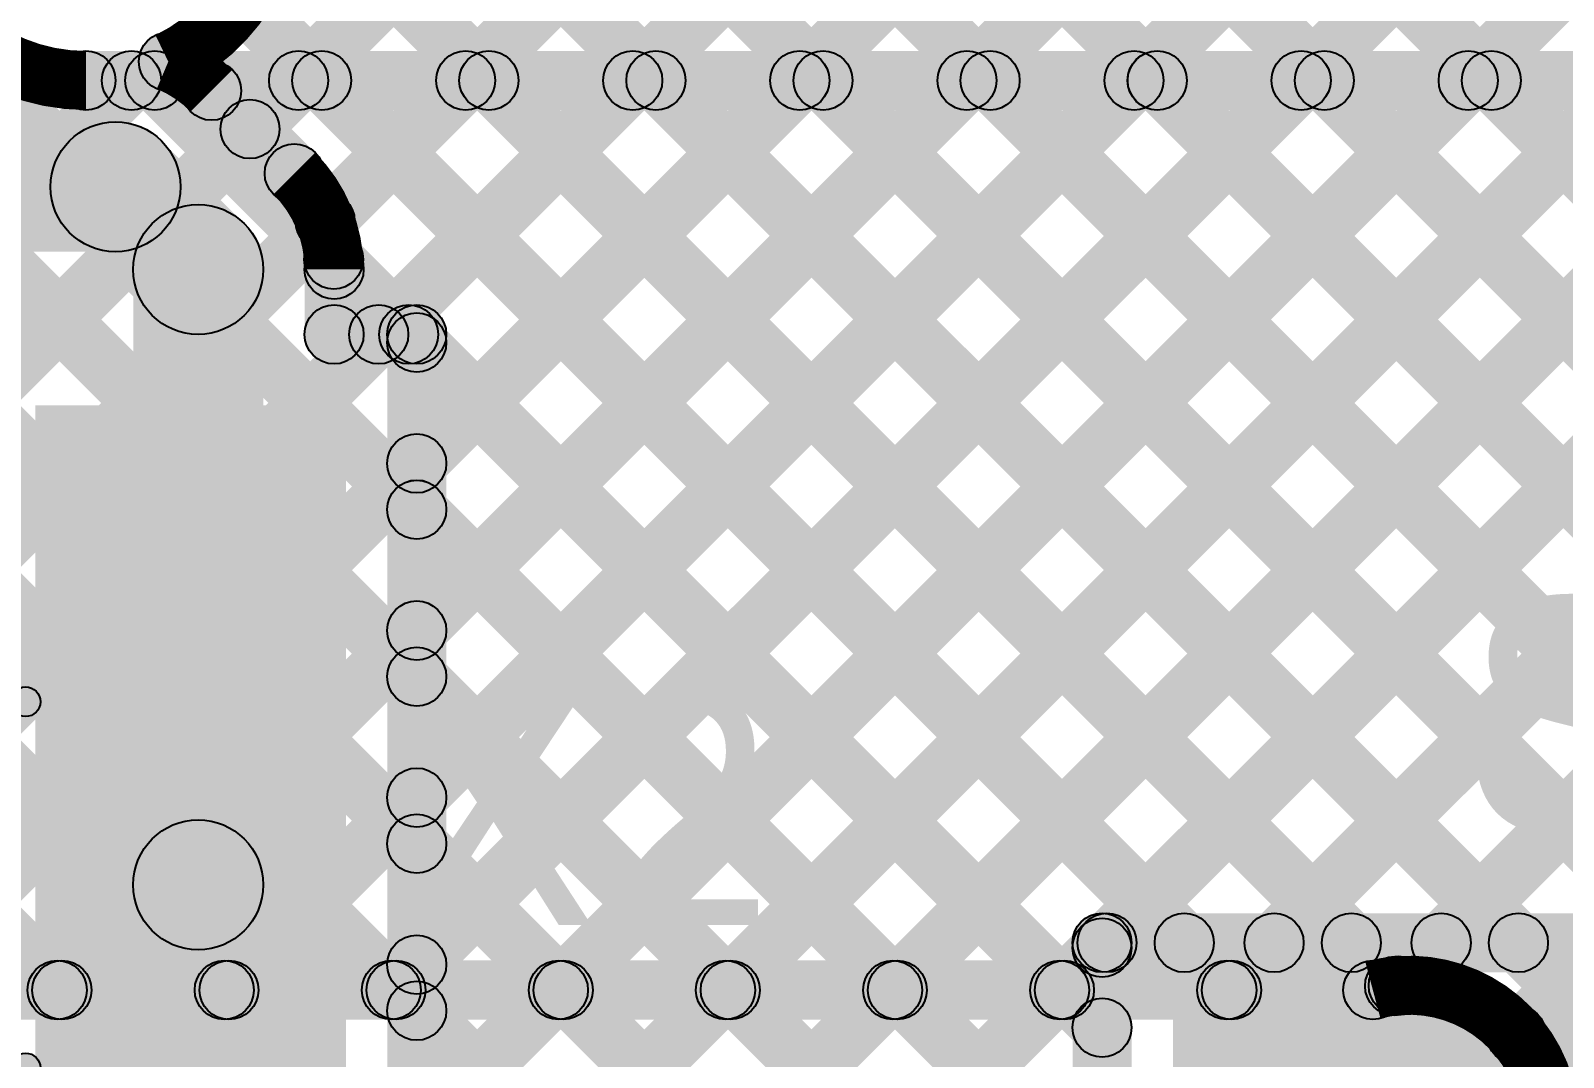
# Model space of a CAD drawing. Header units: millimetres. Extents: x -0.08 to 5.25, y -0.08 to 2.73.
# Drawn here: x 2.0906 to 2.3501, y 1.4366 to 1.6104 of the extents above; entities that cross this region are included whole.
import ezdxf

# ---------------------------------------------------------------- set-up
doc = ezdxf.new("R2010")
doc.units = ezdxf.units.MM
doc.header["$MEASUREMENT"] = 0
for name, color, linetype in [('BottomLayer', 5, 'Continuous'), ('TopLayer', 1, 'Continuous'), ('TopOverlay', 2, 'Continuous'), ('TopPaste', 8, 'Continuous'), ('TopSolder', 216, 'Continuous')]:
    doc.layers.add(name, color=color, linetype=linetype)

# ---------------------------------------------------------------- blocks, each defined once
blk = doc.blocks.new('NX3215SA_32_768K_STD_MUA_8_42')
at = {"layer": 'TopLayer'}
for points in [[(-0.0689, 0.03543), (-0.02953, 0.03543), (-0.02953, -0.03543), (-0.0689, -0.03543)], [(0.02953, 0.03543), (0.0689, 0.03543), (0.0689, -0.03543), (0.02953, -0.03543)]]:
    blk.add_hatch(color=1, dxfattribs=at).paths.add_polyline_path(points)
at = {"layer": 'TopOverlay'}
h = blk.add_hatch(color=2, dxfattribs=at)
edge = h.paths.add_edge_path()
edge.add_arc((-0.02, 0.031), 0.0025, 0, 360)
for points in [[(0.02, 0.0335), (0.02, 0.0285), (-0.02, 0.0285), (-0.02, 0.0335)], [(0.02, -0.0285), (0.02, -0.0335), (-0.02, -0.0335), (-0.02, -0.0285)]]:
    blk.add_hatch(color=2, dxfattribs=at).paths.add_polyline_path(points)
h = blk.add_hatch(color=2, dxfattribs=at)
edge = h.paths.add_edge_path()
edge.add_arc((0.02, 0.031), 0.0025, 0, 360)
h = blk.add_hatch(color=2, dxfattribs=at)
edge = h.paths.add_edge_path()
edge.add_arc((-0.02, -0.031), 0.0025, 0, 360)
h = blk.add_hatch(color=2, dxfattribs=at)
edge = h.paths.add_edge_path()
edge.add_arc((0.02, -0.031), 0.0025, 0, 360)
at = {"layer": 'TopPaste'}
for points in [[(-0.0689, 0.03543), (-0.02953, 0.03543), (-0.02953, -0.03543), (-0.0689, -0.03543)], [(0.02953, 0.03543), (0.0689, 0.03543), (0.0689, -0.03543), (0.02953, -0.03543)]]:
    blk.add_hatch(color=8, dxfattribs=at).paths.add_polyline_path(points)
at = {"layer": 'TopSolder'}
for points in [[(-0.0729, 0.03943), (-0.02553, 0.03943), (-0.02553, -0.03943), (-0.0729, -0.03943)], [(0.02553, 0.03943), (0.0729, 0.03943), (0.0729, -0.03943), (0.02553, -0.03943)]]:
    blk.add_hatch(color=216, dxfattribs=at).paths.add_polyline_path(points)
at = {"layer": 'TopOverlay'}
for centre in [(-0.02, 0.031), (0.02, 0.031), (-0.02, -0.031), (0.02, -0.031)]:
    blk.add_circle(centre, 0.0025, dxfattribs=at)

msp = doc.modelspace()

# ---------------------------------------------------------------- hatches: boundary and pattern name
at = {"layer": 'BottomLayer'}
for points in [[(2.02426, 1.65401), (2.03134, 1.66108), (2.24088, 1.45154), (2.23381, 1.44446)], [(2.02426, 1.65401), (2.03134, 1.66108), (2.24088, 1.45154), (2.23381, 1.44446)], [(2.01012, 1.63987), (2.01719, 1.64694), (2.2126, 1.45154), (2.20553, 1.44446)], [(2.01012, 1.63987), (2.01719, 1.64694), (2.2126, 1.45154), (2.20552, 1.44446)], [(1.99598, 1.62573), (2.00305, 1.6328), (2.18431, 1.45154), (2.17724, 1.44446)], [(1.99598, 1.62573), (2.00305, 1.6328), (2.18431, 1.45154), (2.17724, 1.44446)], [(1.98184, 1.61158), (1.98891, 1.61865), (2.15603, 1.45154), (2.14896, 1.44446)], [(1.98184, 1.61158), (1.98891, 1.61865), (2.15603, 1.45154), (2.14896, 1.44446)], [(2.1, 1.597), (2.1, 1.607), (3.40075, 1.607), (3.40075, 1.597)], [(2.1, 1.597), (2.1, 1.607), (3.40075, 1.607), (3.40075, 1.597)], [(1.95724, 1.44446), (1.95017, 1.45154), (2.10417, 1.60554), (2.11124, 1.59846)], [(1.95724, 1.44446), (1.95017, 1.45154), (2.10417, 1.60554), (2.11124, 1.59846)], [(1.9677, 1.59744), (1.97477, 1.60451), (2.12774, 1.45154), (2.12067, 1.44446)], [(1.9677, 1.59744), (1.97477, 1.60451), (2.12774, 1.45154), (2.12067, 1.44446)], [(1.98553, 1.44446), (1.97845, 1.45154), (2.13245, 1.60554), (2.13953, 1.59846)], [(1.98553, 1.44446), (1.97846, 1.45154), (2.13246, 1.60554), (2.13953, 1.59846)], [(2.01381, 1.44446), (2.00674, 1.45154), (2.16074, 1.60554), (2.16781, 1.59846)], [(2.01381, 1.44446), (2.00674, 1.45154), (2.16074, 1.60554), (2.16781, 1.59846)], [(2.04209, 1.44446), (2.03502, 1.45154), (2.18902, 1.60554), (2.19609, 1.59846)], [(2.04209, 1.44446), (2.03502, 1.45154), (2.18902, 1.60554), (2.19609, 1.59846)], [(2.07038, 1.44446), (2.06331, 1.45154), (2.21731, 1.60554), (2.22438, 1.59846)], [(2.07038, 1.44446), (2.06331, 1.45154), (2.21731, 1.60554), (2.22438, 1.59846)], [(2.09866, 1.44446), (2.09159, 1.45154), (2.24559, 1.60554), (2.25266, 1.59846)], [(2.09866, 1.44446), (2.09159, 1.45154), (2.24559, 1.60554), (2.25266, 1.59846)], [(2.09866, 1.44446), (2.09159, 1.45154), (2.24559, 1.60554), (2.25266, 1.59846)], [(2.10809, 1.59846), (2.11517, 1.60554), (2.26917, 1.45154), (2.26209, 1.44446)], [(2.10809, 1.59846), (2.11516, 1.60554), (2.26916, 1.45154), (2.26209, 1.44446)], [(2.12695, 1.44446), (2.11988, 1.45154), (2.27388, 1.60554), (2.28095, 1.59846)], [(2.12695, 1.44446), (2.11988, 1.45154), (2.27388, 1.60554), (2.28095, 1.59846)], [(2.13638, 1.59846), (2.14345, 1.60554), (2.29745, 1.45154), (2.29038, 1.44446)], [(2.13638, 1.59846), (2.14345, 1.60554), (2.29745, 1.45154), (2.29038, 1.44446)], [(2.15523, 1.44446), (2.14816, 1.45154), (2.30216, 1.60554), (2.30923, 1.59846)], [(2.15523, 1.44446), (2.14816, 1.45154), (2.30216, 1.60554), (2.30923, 1.59846)], [(2.16466, 1.59846), (2.17173, 1.60554), (2.32505, 1.45222), (2.31798, 1.44515)], [(2.16466, 1.59846), (2.17173, 1.60554), (2.32505, 1.45222), (2.31798, 1.44515)], [(2.18352, 1.44446), (2.17644, 1.45154), (2.33044, 1.60554), (2.33752, 1.59846)], [(2.18352, 1.44446), (2.17645, 1.45154), (2.33045, 1.60554), (2.33752, 1.59846)], [(2.19295, 1.59846), (2.20002, 1.60554), (3.39495, 0.4106), (3.38788, 0.40353)], [(2.19295, 1.59846), (2.20002, 1.60554), (3.39495, 0.4106), (3.38788, 0.40353)], [(2.2118, 1.44446), (2.20473, 1.45154), (2.35873, 1.60554), (2.3658, 1.59846)], [(2.2118, 1.44446), (2.20473, 1.45154), (2.35873, 1.60554), (2.3658, 1.59846)], [(2.22123, 1.59846), (2.2283, 1.60554), (2.68754, 1.1463), (2.68046, 1.13923)], [(2.22123, 1.59846), (2.2283, 1.60554), (2.68754, 1.1463), (2.68046, 1.13923)], [(2.24008, 1.44446), (2.23301, 1.45154), (2.38701, 1.60554), (2.39408, 1.59846)], [(2.24008, 1.44446), (2.23301, 1.45154), (2.38701, 1.60554), (2.39408, 1.59846)], [(2.24951, 1.59846), (2.25658, 1.60554), (2.68754, 1.17458), (2.68046, 1.16751)], [(2.24952, 1.59846), (2.25659, 1.60554), (2.68754, 1.17459), (2.68046, 1.16752)], [(2.26837, 1.44446), (2.2613, 1.45154), (2.4153, 1.60554), (2.42237, 1.59846)], [(2.26837, 1.44446), (2.2613, 1.45154), (2.4153, 1.60554), (2.42237, 1.59846)], [(2.2778, 1.59846), (2.28487, 1.60554), (2.68754, 1.20287), (2.68046, 1.1958)], [(2.2778, 1.59846), (2.28487, 1.60554), (2.68754, 1.20287), (2.68046, 1.1958)], [(2.29665, 1.44446), (2.28958, 1.45154), (2.44358, 1.60554), (2.45065, 1.59846)], [(2.29665, 1.44446), (2.28958, 1.45154), (2.44358, 1.60554), (2.45065, 1.59846)], [(2.30608, 1.59846), (2.31316, 1.60554), (2.68754, 1.23116), (2.68046, 1.22408)], [(2.30608, 1.59846), (2.31315, 1.60554), (2.68754, 1.23115), (2.68046, 1.22408)], [(2.32568, 1.4452), (2.3186, 1.45227), (2.47187, 1.60554), (2.47894, 1.59846)], [(2.32568, 1.4452), (2.3186, 1.45227), (2.47187, 1.60554), (2.47894, 1.59846)], [(2.33436, 1.59846), (2.34144, 1.60554), (2.68754, 1.25944), (2.68046, 1.25236)], [(2.33437, 1.59846), (2.34144, 1.60554), (2.68754, 1.25944), (2.68046, 1.25237)], [(1.95355, 1.5833), (1.96062, 1.59037), (2.09946, 1.45154), (2.09239, 1.44446)], [(1.95355, 1.5833), (1.96062, 1.59037), (2.09946, 1.45154), (2.09239, 1.44446)], [(2.34566, 1.4369), (2.33859, 1.44398), (2.47525, 1.58064), (2.48232, 1.57356)], [(2.34566, 1.4369), (2.33859, 1.44398), (2.47525, 1.58064), (2.48232, 1.57357)], [(1.91621, 1.443), (1.91621, 1.453), (2.31784, 1.453), (2.31784, 1.443)], [(1.91621, 1.443), (1.91621, 1.453), (2.31784, 1.453), (2.31784, 1.443)]]:
    msp.add_hatch(color=5, dxfattribs=at).paths.add_polyline_path(points)
h = msp.add_hatch(color=5, dxfattribs=at)
edge = h.paths.add_edge_path()
edge.add_arc((2.1, 1.602), 0.005, 0, 360)
h = msp.add_hatch(color=5, dxfattribs=at)
edge = h.paths.add_edge_path()
edge.add_arc((2.1, 1.602), 0.005, 0, 360)
h = msp.add_hatch(color=5, dxfattribs=at)
edge = h.paths.add_edge_path()
edge.add_arc((2.1, 1.602), 0.005, 0, 360)
h = msp.add_hatch(color=5, dxfattribs=at)
edge = h.paths.add_edge_path()
edge.add_arc((2.1, 1.602), 0.005, 0, 360)
h = msp.add_hatch(color=5, dxfattribs=at)
edge = h.paths.add_edge_path()
edge.add_arc((2.10771, 1.602), 0.005, 0, 360)
h = msp.add_hatch(color=5, dxfattribs=at)
edge = h.paths.add_edge_path()
edge.add_arc((2.10771, 1.602), 0.005, 0, 360)
h = msp.add_hatch(color=5, dxfattribs=at)
edge = h.paths.add_edge_path()
edge.add_arc((2.11163, 1.602), 0.005, 0, 360)
h = msp.add_hatch(color=5, dxfattribs=at)
edge = h.paths.add_edge_path()
edge.add_arc((2.11163, 1.602), 0.005, 0, 360)
h = msp.add_hatch(color=5, dxfattribs=at)
edge = h.paths.add_edge_path()
edge.add_arc((2.13599, 1.602), 0.005, 0, 360)
h = msp.add_hatch(color=5, dxfattribs=at)
edge = h.paths.add_edge_path()
edge.add_arc((2.13599, 1.602), 0.005, 0, 360)
h = msp.add_hatch(color=5, dxfattribs=at)
edge = h.paths.add_edge_path()
edge.add_arc((2.13991, 1.602), 0.005, 0, 360)
h = msp.add_hatch(color=5, dxfattribs=at)
edge = h.paths.add_edge_path()
edge.add_arc((2.13991, 1.602), 0.005, 0, 360)
h = msp.add_hatch(color=5, dxfattribs=at)
edge = h.paths.add_edge_path()
edge.add_arc((2.16427, 1.602), 0.005, 0, 360)
h = msp.add_hatch(color=5, dxfattribs=at)
edge = h.paths.add_edge_path()
edge.add_arc((2.16427, 1.602), 0.005, 0, 360)
h = msp.add_hatch(color=5, dxfattribs=at)
edge = h.paths.add_edge_path()
edge.add_arc((2.1682, 1.602), 0.005, 0, 360)
h = msp.add_hatch(color=5, dxfattribs=at)
edge = h.paths.add_edge_path()
edge.add_arc((2.1682, 1.602), 0.005, 0, 360)
h = msp.add_hatch(color=5, dxfattribs=at)
edge = h.paths.add_edge_path()
edge.add_arc((2.19256, 1.602), 0.005, 0, 360)
h = msp.add_hatch(color=5, dxfattribs=at)
edge = h.paths.add_edge_path()
edge.add_arc((2.19256, 1.602), 0.005, 0, 360)
h = msp.add_hatch(color=5, dxfattribs=at)
edge = h.paths.add_edge_path()
edge.add_arc((2.19648, 1.602), 0.005, 0, 360)
h = msp.add_hatch(color=5, dxfattribs=at)
edge = h.paths.add_edge_path()
edge.add_arc((2.19648, 1.602), 0.005, 0, 360)
h = msp.add_hatch(color=5, dxfattribs=at)
edge = h.paths.add_edge_path()
edge.add_arc((2.22084, 1.602), 0.005, 0, 360)
h = msp.add_hatch(color=5, dxfattribs=at)
edge = h.paths.add_edge_path()
edge.add_arc((2.22084, 1.602), 0.005, 0, 360)
h = msp.add_hatch(color=5, dxfattribs=at)
edge = h.paths.add_edge_path()
edge.add_arc((2.22477, 1.602), 0.005, 0, 360)
h = msp.add_hatch(color=5, dxfattribs=at)
edge = h.paths.add_edge_path()
edge.add_arc((2.22477, 1.602), 0.005, 0, 360)
h = msp.add_hatch(color=5, dxfattribs=at)
edge = h.paths.add_edge_path()
edge.add_arc((2.24913, 1.602), 0.005, 0, 360)
h = msp.add_hatch(color=5, dxfattribs=at)
edge = h.paths.add_edge_path()
edge.add_arc((2.24913, 1.602), 0.005, 0, 360)
h = msp.add_hatch(color=5, dxfattribs=at)
edge = h.paths.add_edge_path()
edge.add_arc((2.24913, 1.602), 0.005, 0, 360)
h = msp.add_hatch(color=5, dxfattribs=at)
edge = h.paths.add_edge_path()
edge.add_arc((2.25305, 1.602), 0.005, 0, 360)
h = msp.add_hatch(color=5, dxfattribs=at)
edge = h.paths.add_edge_path()
edge.add_arc((2.25305, 1.602), 0.005, 0, 360)
h = msp.add_hatch(color=5, dxfattribs=at)
edge = h.paths.add_edge_path()
edge.add_arc((2.27741, 1.602), 0.005, 0, 360)
h = msp.add_hatch(color=5, dxfattribs=at)
edge = h.paths.add_edge_path()
edge.add_arc((2.27741, 1.602), 0.005, 0, 360)
h = msp.add_hatch(color=5, dxfattribs=at)
edge = h.paths.add_edge_path()
edge.add_arc((2.28134, 1.602), 0.005, 0, 360)
h = msp.add_hatch(color=5, dxfattribs=at)
edge = h.paths.add_edge_path()
edge.add_arc((2.28133, 1.602), 0.005, 0, 360)
h = msp.add_hatch(color=5, dxfattribs=at)
edge = h.paths.add_edge_path()
edge.add_arc((2.3057, 1.602), 0.005, 0, 360)
h = msp.add_hatch(color=5, dxfattribs=at)
edge = h.paths.add_edge_path()
edge.add_arc((2.3057, 1.602), 0.005, 0, 360)
h = msp.add_hatch(color=5, dxfattribs=at)
edge = h.paths.add_edge_path()
edge.add_arc((2.30962, 1.602), 0.005, 0, 360)
h = msp.add_hatch(color=5, dxfattribs=at)
edge = h.paths.add_edge_path()
edge.add_arc((2.30962, 1.602), 0.005, 0, 360)
h = msp.add_hatch(color=5, dxfattribs=at)
edge = h.paths.add_edge_path()
edge.add_arc((2.33398, 1.602), 0.005, 0, 360)
h = msp.add_hatch(color=5, dxfattribs=at)
edge = h.paths.add_edge_path()
edge.add_arc((2.33398, 1.602), 0.005, 0, 360)
h = msp.add_hatch(color=5, dxfattribs=at)
edge = h.paths.add_edge_path()
edge.add_arc((2.3379, 1.602), 0.005, 0, 360)
h = msp.add_hatch(color=5, dxfattribs=at)
edge = h.paths.add_edge_path()
edge.add_arc((2.3379, 1.602), 0.005, 0, 360)
h = msp.add_hatch(color=5, dxfattribs=at)
edge = h.paths.add_edge_path()
edge.add_arc((2.09513, 1.448), 0.005, 0, 360)
h = msp.add_hatch(color=5, dxfattribs=at)
edge = h.paths.add_edge_path()
edge.add_arc((2.09513, 1.448), 0.005, 0, 360)
h = msp.add_hatch(color=5, dxfattribs=at)
edge = h.paths.add_edge_path()
edge.add_arc((2.09513, 1.448), 0.005, 0, 360)
h = msp.add_hatch(color=5, dxfattribs=at)
edge = h.paths.add_edge_path()
edge.add_arc((2.09592, 1.448), 0.005, 0, 360)
h = msp.add_hatch(color=5, dxfattribs=at)
edge = h.paths.add_edge_path()
edge.add_arc((2.09592, 1.448), 0.005, 0, 360)
h = msp.add_hatch(color=5, dxfattribs=at)
edge = h.paths.add_edge_path()
edge.add_arc((2.12341, 1.448), 0.005, 0, 360)
h = msp.add_hatch(color=5, dxfattribs=at)
edge = h.paths.add_edge_path()
edge.add_arc((2.12341, 1.448), 0.005, 0, 360)
h = msp.add_hatch(color=5, dxfattribs=at)
edge = h.paths.add_edge_path()
edge.add_arc((2.12421, 1.448), 0.005, 0, 360)
h = msp.add_hatch(color=5, dxfattribs=at)
edge = h.paths.add_edge_path()
edge.add_arc((2.12421, 1.448), 0.005, 0, 360)
h = msp.add_hatch(color=5, dxfattribs=at)
edge = h.paths.add_edge_path()
edge.add_arc((2.1517, 1.448), 0.005, 0, 360)
h = msp.add_hatch(color=5, dxfattribs=at)
edge = h.paths.add_edge_path()
edge.add_arc((2.1517, 1.448), 0.005, 0, 360)
h = msp.add_hatch(color=5, dxfattribs=at)
edge = h.paths.add_edge_path()
edge.add_arc((2.15249, 1.448), 0.005, 0, 360)
h = msp.add_hatch(color=5, dxfattribs=at)
edge = h.paths.add_edge_path()
edge.add_arc((2.15249, 1.448), 0.005, 0, 360)
h = msp.add_hatch(color=5, dxfattribs=at)
edge = h.paths.add_edge_path()
edge.add_arc((2.17998, 1.448), 0.005, 0, 360)
h = msp.add_hatch(color=5, dxfattribs=at)
edge = h.paths.add_edge_path()
edge.add_arc((2.17998, 1.448), 0.005, 0, 360)
h = msp.add_hatch(color=5, dxfattribs=at)
edge = h.paths.add_edge_path()
edge.add_arc((2.18078, 1.448), 0.005, 0, 360)
h = msp.add_hatch(color=5, dxfattribs=at)
edge = h.paths.add_edge_path()
edge.add_arc((2.18078, 1.448), 0.005, 0, 360)
h = msp.add_hatch(color=5, dxfattribs=at)
edge = h.paths.add_edge_path()
edge.add_arc((2.20826, 1.448), 0.005, 0, 360)
h = msp.add_hatch(color=5, dxfattribs=at)
edge = h.paths.add_edge_path()
edge.add_arc((2.20826, 1.448), 0.005, 0, 360)
h = msp.add_hatch(color=5, dxfattribs=at)
edge = h.paths.add_edge_path()
edge.add_arc((2.20906, 1.448), 0.005, 0, 360)
h = msp.add_hatch(color=5, dxfattribs=at)
edge = h.paths.add_edge_path()
edge.add_arc((2.20906, 1.448), 0.005, 0, 360)
h = msp.add_hatch(color=5, dxfattribs=at)
edge = h.paths.add_edge_path()
edge.add_arc((2.23655, 1.448), 0.005, 0, 360)
h = msp.add_hatch(color=5, dxfattribs=at)
edge = h.paths.add_edge_path()
edge.add_arc((2.23655, 1.448), 0.005, 0, 360)
h = msp.add_hatch(color=5, dxfattribs=at)
edge = h.paths.add_edge_path()
edge.add_arc((2.23735, 1.448), 0.005, 0, 360)
h = msp.add_hatch(color=5, dxfattribs=at)
edge = h.paths.add_edge_path()
edge.add_arc((2.23734, 1.448), 0.005, 0, 360)
h = msp.add_hatch(color=5, dxfattribs=at)
edge = h.paths.add_edge_path()
edge.add_arc((2.26483, 1.448), 0.005, 0, 360)
h = msp.add_hatch(color=5, dxfattribs=at)
edge = h.paths.add_edge_path()
edge.add_arc((2.26483, 1.448), 0.005, 0, 360)
h = msp.add_hatch(color=5, dxfattribs=at)
edge = h.paths.add_edge_path()
edge.add_arc((2.26563, 1.448), 0.005, 0, 360)
h = msp.add_hatch(color=5, dxfattribs=at)
edge = h.paths.add_edge_path()
edge.add_arc((2.26563, 1.448), 0.005, 0, 360)
h = msp.add_hatch(color=5, dxfattribs=at)
edge = h.paths.add_edge_path()
edge.add_arc((2.29312, 1.448), 0.005, 0, 360)
h = msp.add_hatch(color=5, dxfattribs=at)
edge = h.paths.add_edge_path()
edge.add_arc((2.29312, 1.448), 0.005, 0, 360)
h = msp.add_hatch(color=5, dxfattribs=at)
edge = h.paths.add_edge_path()
edge.add_arc((2.29391, 1.448), 0.005, 0, 360)
h = msp.add_hatch(color=5, dxfattribs=at)
edge = h.paths.add_edge_path()
edge.add_arc((2.29391, 1.448), 0.005, 0, 360)
h = msp.add_hatch(color=5, dxfattribs=at)
edge = h.paths.add_edge_path()
edge.add_arc((2.31784, 1.448), 0.005, 0, 360)
h = msp.add_hatch(color=5, dxfattribs=at)
edge = h.paths.add_edge_path()
edge.add_arc((2.31784, 1.448), 0.005, 0, 360)
h = msp.add_hatch(color=5, dxfattribs=at)
edge = h.paths.add_edge_path()
edge.add_arc((2.31784, 1.448), 0.005, 0, 360)
h = msp.add_hatch(color=5, dxfattribs=at)
edge = h.paths.add_edge_path()
edge.add_arc((2.31784, 1.448), 0.005, 0, 360)
h = msp.add_hatch(color=5, dxfattribs=at)
edge = h.paths.add_edge_path()
edge.add_arc((2.32152, 1.44868), 0.005, 0, 360)
h = msp.add_hatch(color=5, dxfattribs=at)
edge = h.paths.add_edge_path()
edge.add_arc((2.32152, 1.44868), 0.005, 0, 360)
h = msp.add_hatch(color=5, dxfattribs=at)
edge = h.paths.add_edge_path()
edge.add_arc((2.32214, 1.44874), 0.005, 0, 360)
h = msp.add_hatch(color=5, dxfattribs=at)
edge = h.paths.add_edge_path()
edge.add_arc((2.32214, 1.44874), 0.005, 0, 360)
h = msp.add_hatch(color=5, dxfattribs=at)
edge = h.paths.add_edge_path()
edge.add_arc((2.34213, 1.44044), 0.005, 0, 360)
h = msp.add_hatch(color=5, dxfattribs=at)
edge = h.paths.add_edge_path()
edge.add_arc((2.34213, 1.44044), 0.005, 0, 360)
h = msp.add_hatch(color=5, dxfattribs=at)
edge = h.paths.add_edge_path()
edge.add_arc((2.324, 1.425), 0.01181, 0, 360)
at = {"layer": 'TopLayer'}
for points in [[(2.13129, 1.59023), (2.12422, 1.5973), (2.18246, 1.65554), (2.18953, 1.64846)], [(2.13129, 1.59023), (2.12422, 1.5973), (2.18245, 1.65554), (2.18953, 1.64846)], [(2.14402, 1.57467), (2.13695, 1.58175), (2.21074, 1.65554), (2.21781, 1.64846)], [(2.14402, 1.57467), (2.13695, 1.58175), (2.21074, 1.65554), (2.21781, 1.64846)], [(2.14295, 1.64846), (2.15002, 1.65554), (2.34602, 1.45954), (2.33895, 1.45246)], [(2.14295, 1.64846), (2.15002, 1.65554), (2.34602, 1.45954), (2.33895, 1.45246)], [(2.15309, 1.55546), (2.14602, 1.56254), (2.23902, 1.65554), (2.24609, 1.64846)], [(2.15309, 1.55546), (2.14602, 1.56254), (2.23902, 1.65554), (2.24609, 1.64846)], [(2.15954, 1.50534), (2.15246, 1.51241), (2.29559, 1.65554), (2.30266, 1.64846)], [(2.15954, 1.53362), (2.15246, 1.54069), (2.26731, 1.65554), (2.27438, 1.64846)], [(2.15954, 1.47705), (2.15246, 1.48412), (2.32388, 1.65554), (2.33095, 1.64846)], [(2.15954, 1.44877), (2.15246, 1.45584), (2.35216, 1.65554), (2.35923, 1.64846)], [(2.15954, 1.42048), (2.15246, 1.42755), (2.38045, 1.65554), (2.38752, 1.64846)], [(2.15954, 1.44877), (2.15246, 1.45584), (2.35216, 1.65554), (2.35923, 1.64846)], [(2.15954, 1.50534), (2.15246, 1.51241), (2.29559, 1.65554), (2.30266, 1.64846)], [(2.15954, 1.47705), (2.15246, 1.48412), (2.32388, 1.65554), (2.33095, 1.64846)], [(2.15954, 1.53362), (2.15246, 1.54069), (2.26731, 1.65554), (2.27438, 1.64846)], [(2.15954, 1.50534), (2.15246, 1.51241), (2.29559, 1.65554), (2.30266, 1.64846)], [(2.15954, 1.42048), (2.15246, 1.42756), (2.38044, 1.65554), (2.38752, 1.64846)], [(2.1688, 1.40146), (2.16173, 1.40854), (2.40873, 1.65554), (2.4158, 1.64846)], [(2.1688, 1.40146), (2.16173, 1.40854), (2.40873, 1.65554), (2.4158, 1.64846)], [(2.17123, 1.64846), (2.1783, 1.65554), (2.3743, 1.45954), (2.36723, 1.45246)], [(2.17123, 1.64846), (2.1783, 1.65554), (2.3743, 1.45954), (2.36723, 1.45246)], [(2.19708, 1.40146), (2.19001, 1.40854), (2.43701, 1.65554), (2.44408, 1.64846)], [(2.19708, 1.40146), (2.19001, 1.40854), (2.43701, 1.65554), (2.44408, 1.64846)], [(2.19951, 1.64846), (2.20658, 1.65554), (2.40258, 1.45954), (2.39551, 1.45246)], [(2.19952, 1.64846), (2.20659, 1.65554), (2.40259, 1.45954), (2.39552, 1.45246)], [(2.2278, 1.64846), (2.23487, 1.65554), (2.43087, 1.45954), (2.4238, 1.45246)], [(2.2278, 1.64846), (2.23487, 1.65554), (2.43087, 1.45954), (2.4238, 1.45246)], [(2.25608, 1.64846), (2.26316, 1.65554), (2.46454, 1.45416), (2.45746, 1.44708)], [(2.25608, 1.64846), (2.26315, 1.65554), (2.46454, 1.45415), (2.45746, 1.44708)], [(2.27637, 1.45246), (2.2693, 1.45954), (2.4653, 1.65554), (2.47237, 1.64846)], [(2.27637, 1.45246), (2.2693, 1.45954), (2.4653, 1.65554), (2.47237, 1.64846)], [(2.28436, 1.64846), (2.29144, 1.65554), (2.46454, 1.48244), (2.45746, 1.47536)], [(2.28437, 1.64846), (2.29144, 1.65554), (2.46454, 1.48244), (2.45746, 1.47537)], [(2.12814, 1.63498), (2.13521, 1.64205), (2.31773, 1.45954), (2.31066, 1.45246)], [(2.12814, 1.63498), (2.13521, 1.64205), (2.31773, 1.45954), (2.31066, 1.45246)], [(2.30465, 1.45246), (2.29758, 1.45954), (2.47146, 1.63342), (2.47854, 1.62635)], [(2.30465, 1.45246), (2.29758, 1.45954), (2.47146, 1.63342), (2.47854, 1.62635)], [(2.1227, 1.61214), (2.12977, 1.61921), (2.28945, 1.45954), (2.28238, 1.45246)], [(2.1227, 1.61214), (2.12977, 1.61921), (2.28945, 1.45954), (2.28238, 1.45246)], [(2.11773, 1.59673), (2.1248, 1.6038), (2.1388, 1.5898), (2.13173, 1.58273)], [(2.11773, 1.59673), (2.1248, 1.6038), (2.1388, 1.5898), (2.13173, 1.58273)], [(2.33294, 1.45246), (2.32587, 1.45954), (2.47146, 1.60513), (2.47854, 1.59806)], [(2.33294, 1.45246), (2.32587, 1.45954), (2.47146, 1.60513), (2.47854, 1.59806)], [(2.02419, 1.573), (2.02419, 1.595), (2.105, 1.595), (2.105, 1.573)], [(2.09722, 1.57622), (2.11278, 1.59178), (2.12678, 1.57778), (2.11122, 1.56222)], [(2.1384, 1.56816), (2.14547, 1.57523), (2.15817, 1.56254), (2.15109, 1.55546)], [(2.1384, 1.56816), (2.14547, 1.57523), (2.15816, 1.56254), (2.15109, 1.55546)], [(2.13, 1.46581), (2.108, 1.46581), (2.108, 1.57), (2.13, 1.57)], [(2.147, 1.559), (2.137, 1.559), (2.137, 1.57), (2.147, 1.57)], [(2.147, 1.559), (2.137, 1.559), (2.137, 1.57), (2.147, 1.57)], [(2.142, 1.554), (2.142, 1.564), (2.156, 1.564), (2.156, 1.554)], [(2.142, 1.554), (2.142, 1.564), (2.156, 1.564), (2.156, 1.554)], [(2.15246, 1.55409), (2.15954, 1.56117), (2.27554, 1.44517), (2.26846, 1.43809)], [(2.15246, 1.55409), (2.15954, 1.56116), (2.27554, 1.44516), (2.26846, 1.43809)], [(2.161, 1.405), (2.151, 1.405), (2.151, 1.559), (2.161, 1.559)], [(2.161, 1.405), (2.151, 1.405), (2.151, 1.559), (2.161, 1.559)], [(2.09143, 1.4), (2.144, 1.4), (2.144, 1.547), (2.09143, 1.547)], [(2.15246, 1.52581), (2.15954, 1.53288), (2.27554, 1.41688), (2.26846, 1.40981)], [(2.15246, 1.52581), (2.15954, 1.53288), (2.27554, 1.41688), (2.26846, 1.40981)], [(2.15246, 1.49753), (2.15954, 1.5046), (2.2556, 1.40854), (2.24853, 1.40146)], [(2.15246, 1.49752), (2.15954, 1.5046), (2.2556, 1.40854), (2.24852, 1.40146)], [(2.15246, 1.46924), (2.15954, 1.47631), (2.22731, 1.40854), (2.22024, 1.40146)], [(2.15246, 1.46924), (2.15954, 1.47631), (2.22731, 1.40854), (2.22024, 1.40146)], [(2.272, 1.451), (2.272, 1.461), (2.437, 1.461), (2.437, 1.451)], [(2.272, 1.451), (2.272, 1.461), (2.437, 1.461), (2.437, 1.451)], [(2.22537, 1.40146), (2.2183, 1.40854), (2.26846, 1.4587), (2.27554, 1.45163)], [(2.22537, 1.40146), (2.2183, 1.40854), (2.26846, 1.4587), (2.27554, 1.45163)], [(2.277, 1.405), (2.267, 1.405), (2.267, 1.456), (2.277, 1.456)], [(2.277, 1.405), (2.267, 1.405), (2.267, 1.456), (2.277, 1.456)], [(2.15246, 1.44096), (2.15954, 1.44803), (2.19903, 1.40854), (2.19196, 1.40146)], [(2.15246, 1.44096), (2.15954, 1.44803), (2.19903, 1.40854), (2.19196, 1.40146)], [(2.284, 1.406), (2.425, 1.406), (2.425, 1.444), (2.284, 1.444)]]:
    msp.add_hatch(color=1, dxfattribs=at).paths.add_polyline_path(points)
h = msp.add_hatch(color=1, dxfattribs=at)
edge = h.paths.add_edge_path()
edge.add_arc((2.11394, 1.60519), 0.005, 0, 360)
h = msp.add_hatch(color=1, dxfattribs=at)
edge = h.paths.add_edge_path()
edge.add_arc((2.11394, 1.60519), 0.005, 0, 360)
h = msp.add_hatch(color=1, dxfattribs=at)
edge = h.paths.add_edge_path()
edge.add_arc((2.11394, 1.60519), 0.005, 0, 360)
h = msp.add_hatch(color=1, dxfattribs=at)
edge = h.paths.add_edge_path()
edge.add_arc((2.11394, 1.60519), 0.005, 0, 360)
h = msp.add_hatch(color=1, dxfattribs=at)
edge = h.paths.add_edge_path()
edge.add_arc((2.11394, 1.60519), 0.005, 0, 360)
h = msp.add_hatch(color=1, dxfattribs=at)
edge = h.paths.add_edge_path()
edge.add_arc((2.11394, 1.60519), 0.005, 0, 360)
h = msp.add_hatch(color=1, dxfattribs=at)
edge = h.paths.add_edge_path()
edge.add_arc((2.12126, 1.60026), 0.005, 0, 360)
h = msp.add_hatch(color=1, dxfattribs=at)
edge = h.paths.add_edge_path()
edge.add_arc((2.12126, 1.60026), 0.005, 0, 360)
h = msp.add_hatch(color=1, dxfattribs=at)
edge = h.paths.add_edge_path()
edge.add_arc((2.12126, 1.60026), 0.005, 0, 360)
h = msp.add_hatch(color=1, dxfattribs=at)
edge = h.paths.add_edge_path()
edge.add_arc((2.12126, 1.60026), 0.005, 0, 360)
h = msp.add_hatch(color=1, dxfattribs=at)
edge = h.paths.add_edge_path()
edge.add_arc((2.12126, 1.60026), 0.005, 0, 360)
h = msp.add_hatch(color=1, dxfattribs=at)
edge = h.paths.add_edge_path()
edge.add_arc((2.12126, 1.60026), 0.005, 0, 360)
h = msp.add_hatch(color=1, dxfattribs=at)
edge = h.paths.add_edge_path()
edge.add_arc((2.12776, 1.59377), 0.005, 0, 360)
h = msp.add_hatch(color=1, dxfattribs=at)
edge = h.paths.add_edge_path()
edge.add_arc((2.12776, 1.59377), 0.005, 0, 360)
h = msp.add_hatch(color=1, dxfattribs=at)
edge = h.paths.add_edge_path()
edge.add_arc((2.105, 1.584), 0.011, 0, 360)
h = msp.add_hatch(color=1, dxfattribs=at)
edge = h.paths.add_edge_path()
edge.add_arc((2.105, 1.584), 0.011, 0, 360)
h = msp.add_hatch(color=1, dxfattribs=at)
edge = h.paths.add_edge_path()
edge.add_arc((2.13526, 1.58626), 0.005, 0, 360)
h = msp.add_hatch(color=1, dxfattribs=at)
edge = h.paths.add_edge_path()
edge.add_arc((2.13526, 1.58626), 0.005, 0, 360)
h = msp.add_hatch(color=1, dxfattribs=at)
edge = h.paths.add_edge_path()
edge.add_arc((2.13526, 1.58626), 0.005, 0, 360)
h = msp.add_hatch(color=1, dxfattribs=at)
edge = h.paths.add_edge_path()
edge.add_arc((2.13526, 1.58626), 0.005, 0, 360)
h = msp.add_hatch(color=1, dxfattribs=at)
edge = h.paths.add_edge_path()
edge.add_arc((2.13526, 1.58626), 0.005, 0, 360)
h = msp.add_hatch(color=1, dxfattribs=at)
edge = h.paths.add_edge_path()
edge.add_arc((2.13526, 1.58626), 0.005, 0, 360)
h = msp.add_hatch(color=1, dxfattribs=at)
edge = h.paths.add_edge_path()
edge.add_arc((2.14048, 1.57821), 0.005, 0, 360)
h = msp.add_hatch(color=1, dxfattribs=at)
edge = h.paths.add_edge_path()
edge.add_arc((2.14048, 1.57821), 0.005, 0, 360)
h = msp.add_hatch(color=1, dxfattribs=at)
edge = h.paths.add_edge_path()
edge.add_arc((2.119, 1.57), 0.011, 0, 360)
h = msp.add_hatch(color=1, dxfattribs=at)
edge = h.paths.add_edge_path()
edge.add_arc((2.119, 1.57), 0.011, 0, 360)
h = msp.add_hatch(color=1, dxfattribs=at)
edge = h.paths.add_edge_path()
edge.add_arc((2.14194, 1.57169), 0.005, 0, 360)
h = msp.add_hatch(color=1, dxfattribs=at)
edge = h.paths.add_edge_path()
edge.add_arc((2.14194, 1.57169), 0.005, 0, 360)
h = msp.add_hatch(color=1, dxfattribs=at)
edge = h.paths.add_edge_path()
edge.add_arc((2.142, 1.57), 0.005, 0, 360)
h = msp.add_hatch(color=1, dxfattribs=at)
edge = h.paths.add_edge_path()
edge.add_arc((2.142, 1.57), 0.005, 0, 360)
h = msp.add_hatch(color=1, dxfattribs=at)
edge = h.paths.add_edge_path()
edge.add_arc((2.142, 1.57), 0.005, 0, 360)
h = msp.add_hatch(color=1, dxfattribs=at)
edge = h.paths.add_edge_path()
edge.add_arc((2.142, 1.57), 0.005, 0, 360)
h = msp.add_hatch(color=1, dxfattribs=at)
edge = h.paths.add_edge_path()
edge.add_arc((2.142, 1.57), 0.005, 0, 360)
h = msp.add_hatch(color=1, dxfattribs=at)
edge = h.paths.add_edge_path()
edge.add_arc((2.142, 1.57), 0.005, 0, 360)
h = msp.add_hatch(color=1, dxfattribs=at)
edge = h.paths.add_edge_path()
edge.add_arc((2.142, 1.559), 0.005, 0, 360)
h = msp.add_hatch(color=1, dxfattribs=at)
edge = h.paths.add_edge_path()
edge.add_arc((2.142, 1.559), 0.005, 0, 360)
h = msp.add_hatch(color=1, dxfattribs=at)
edge = h.paths.add_edge_path()
edge.add_arc((2.142, 1.559), 0.005, 0, 360)
h = msp.add_hatch(color=1, dxfattribs=at)
edge = h.paths.add_edge_path()
edge.add_arc((2.142, 1.559), 0.005, 0, 360)
h = msp.add_hatch(color=1, dxfattribs=at)
edge = h.paths.add_edge_path()
edge.add_arc((2.14956, 1.559), 0.005, 0, 360)
h = msp.add_hatch(color=1, dxfattribs=at)
edge = h.paths.add_edge_path()
edge.add_arc((2.14956, 1.559), 0.005, 0, 360)
h = msp.add_hatch(color=1, dxfattribs=at)
edge = h.paths.add_edge_path()
edge.add_arc((2.15463, 1.559), 0.005, 0, 360)
h = msp.add_hatch(color=1, dxfattribs=at)
edge = h.paths.add_edge_path()
edge.add_arc((2.15463, 1.559), 0.005, 0, 360)
h = msp.add_hatch(color=1, dxfattribs=at)
edge = h.paths.add_edge_path()
edge.add_arc((2.156, 1.559), 0.005, 0, 360)
h = msp.add_hatch(color=1, dxfattribs=at)
edge = h.paths.add_edge_path()
edge.add_arc((2.156, 1.559), 0.005, 0, 360)
h = msp.add_hatch(color=1, dxfattribs=at)
edge = h.paths.add_edge_path()
edge.add_arc((2.156, 1.559), 0.005, 0, 360)
h = msp.add_hatch(color=1, dxfattribs=at)
edge = h.paths.add_edge_path()
edge.add_arc((2.156, 1.559), 0.005, 0, 360)
h = msp.add_hatch(color=1, dxfattribs=at)
edge = h.paths.add_edge_path()
edge.add_arc((2.156, 1.55763), 0.005, 0, 360)
h = msp.add_hatch(color=1, dxfattribs=at)
edge = h.paths.add_edge_path()
edge.add_arc((2.156, 1.55763), 0.005, 0, 360)
h = msp.add_hatch(color=1, dxfattribs=at)
edge = h.paths.add_edge_path()
edge.add_arc((2.156, 1.53716), 0.005, 0, 360)
h = msp.add_hatch(color=1, dxfattribs=at)
edge = h.paths.add_edge_path()
edge.add_arc((2.156, 1.53716), 0.005, 0, 360)
h = msp.add_hatch(color=1, dxfattribs=at)
edge = h.paths.add_edge_path()
edge.add_arc((2.156, 1.52935), 0.005, 0, 360)
h = msp.add_hatch(color=1, dxfattribs=at)
edge = h.paths.add_edge_path()
edge.add_arc((2.156, 1.52934), 0.005, 0, 360)
h = msp.add_hatch(color=1, dxfattribs=at)
edge = h.paths.add_edge_path()
edge.add_arc((2.156, 1.50887), 0.005, 0, 360)
h = msp.add_hatch(color=1, dxfattribs=at)
edge = h.paths.add_edge_path()
edge.add_arc((2.156, 1.50887), 0.005, 0, 360)
h = msp.add_hatch(color=1, dxfattribs=at)
edge = h.paths.add_edge_path()
edge.add_arc((2.156, 1.50887), 0.005, 0, 360)
h = msp.add_hatch(color=1, dxfattribs=at)
edge = h.paths.add_edge_path()
edge.add_arc((2.156, 1.50106), 0.005, 0, 360)
h = msp.add_hatch(color=1, dxfattribs=at)
edge = h.paths.add_edge_path()
edge.add_arc((2.156, 1.50106), 0.005, 0, 360)
h = msp.add_hatch(color=1, dxfattribs=at)
edge = h.paths.add_edge_path()
edge.add_arc((2.156, 1.48059), 0.005, 0, 360)
h = msp.add_hatch(color=1, dxfattribs=at)
edge = h.paths.add_edge_path()
edge.add_arc((2.156, 1.48059), 0.005, 0, 360)
h = msp.add_hatch(color=1, dxfattribs=at)
edge = h.paths.add_edge_path()
edge.add_arc((2.119, 1.46581), 0.011, 0, 360)
h = msp.add_hatch(color=1, dxfattribs=at)
edge = h.paths.add_edge_path()
edge.add_arc((2.156, 1.47278), 0.005, 0, 360)
h = msp.add_hatch(color=1, dxfattribs=at)
edge = h.paths.add_edge_path()
edge.add_arc((2.156, 1.47278), 0.005, 0, 360)
h = msp.add_hatch(color=1, dxfattribs=at)
edge = h.paths.add_edge_path()
edge.add_arc((2.272, 1.456), 0.005, 0, 360)
h = msp.add_hatch(color=1, dxfattribs=at)
edge = h.paths.add_edge_path()
edge.add_arc((2.272, 1.456), 0.005, 0, 360)
h = msp.add_hatch(color=1, dxfattribs=at)
edge = h.paths.add_edge_path()
edge.add_arc((2.272, 1.456), 0.005, 0, 360)
h = msp.add_hatch(color=1, dxfattribs=at)
edge = h.paths.add_edge_path()
edge.add_arc((2.272, 1.456), 0.005, 0, 360)
h = msp.add_hatch(color=1, dxfattribs=at)
edge = h.paths.add_edge_path()
edge.add_arc((2.27283, 1.456), 0.005, 0, 360)
h = msp.add_hatch(color=1, dxfattribs=at)
edge = h.paths.add_edge_path()
edge.add_arc((2.27283, 1.456), 0.005, 0, 360)
h = msp.add_hatch(color=1, dxfattribs=at)
edge = h.paths.add_edge_path()
edge.add_arc((2.28591, 1.456), 0.005, 0, 360)
h = msp.add_hatch(color=1, dxfattribs=at)
edge = h.paths.add_edge_path()
edge.add_arc((2.28591, 1.456), 0.005, 0, 360)
h = msp.add_hatch(color=1, dxfattribs=at)
edge = h.paths.add_edge_path()
edge.add_arc((2.30112, 1.456), 0.005, 0, 360)
h = msp.add_hatch(color=1, dxfattribs=at)
edge = h.paths.add_edge_path()
edge.add_arc((2.30112, 1.456), 0.005, 0, 360)
h = msp.add_hatch(color=1, dxfattribs=at)
edge = h.paths.add_edge_path()
edge.add_arc((2.3142, 1.456), 0.005, 0, 360)
h = msp.add_hatch(color=1, dxfattribs=at)
edge = h.paths.add_edge_path()
edge.add_arc((2.3142, 1.456), 0.005, 0, 360)
h = msp.add_hatch(color=1, dxfattribs=at)
edge = h.paths.add_edge_path()
edge.add_arc((2.3294, 1.456), 0.005, 0, 360)
h = msp.add_hatch(color=1, dxfattribs=at)
edge = h.paths.add_edge_path()
edge.add_arc((2.3294, 1.456), 0.005, 0, 360)
h = msp.add_hatch(color=1, dxfattribs=at)
edge = h.paths.add_edge_path()
edge.add_arc((2.34248, 1.456), 0.005, 0, 360)
h = msp.add_hatch(color=1, dxfattribs=at)
edge = h.paths.add_edge_path()
edge.add_arc((2.34248, 1.456), 0.005, 0, 360)
h = msp.add_hatch(color=1, dxfattribs=at)
edge = h.paths.add_edge_path()
edge.add_arc((2.272, 1.45517), 0.005, 0, 360)
h = msp.add_hatch(color=1, dxfattribs=at)
edge = h.paths.add_edge_path()
edge.add_arc((2.272, 1.45517), 0.005, 0, 360)
h = msp.add_hatch(color=1, dxfattribs=at)
edge = h.paths.add_edge_path()
edge.add_arc((2.156, 1.4523), 0.005, 0, 360)
h = msp.add_hatch(color=1, dxfattribs=at)
edge = h.paths.add_edge_path()
edge.add_arc((2.156, 1.4523), 0.005, 0, 360)
h = msp.add_hatch(color=1, dxfattribs=at)
edge = h.paths.add_edge_path()
edge.add_arc((2.156, 1.44449), 0.005, 0, 360)
h = msp.add_hatch(color=1, dxfattribs=at)
edge = h.paths.add_edge_path()
edge.add_arc((2.156, 1.44449), 0.005, 0, 360)
h = msp.add_hatch(color=1, dxfattribs=at)
edge = h.paths.add_edge_path()
edge.add_arc((2.272, 1.44163), 0.005, 0, 360)
h = msp.add_hatch(color=1, dxfattribs=at)
edge = h.paths.add_edge_path()
edge.add_arc((2.272, 1.44163), 0.005, 0, 360)
h = msp.add_hatch(color=1, dxfattribs=at)
edge = h.paths.add_edge_path()
edge.add_arc((2.324, 1.425), 0.01181, 0, 360)

# ---------------------------------------------------------------- linework, layer by layer
at = {"layer": 'BottomLayer', "const_width": 0.01}
for points in [[(2.1, 1.602, -1), (2.1, 1.666)], [(2.1, 1.602, -1), (2.1, 1.666)], [(2.31784, 1.448, -0.493128), (2.34781, 1.425)], [(2.31784, 1.448, -0.493128), (2.34781, 1.425)]]:
    msp.add_lwpolyline(points, format="xyb", dxfattribs=at)
at = {"layer": 'BottomLayer'}
for centre in [(2.1, 1.602), (2.1, 1.602), (2.1, 1.602), (2.1, 1.602), (2.10771, 1.602), (2.10771, 1.602), (2.11163, 1.602), (2.11163, 1.602), (2.13599, 1.602), (2.13599, 1.602), (2.13991, 1.602), (2.13991, 1.602), (2.16427, 1.602), (2.16427, 1.602), (2.1682, 1.602), (2.1682, 1.602), (2.19256, 1.602), (2.19256, 1.602), (2.19648, 1.602), (2.19648, 1.602), (2.22084, 1.602), (2.22084, 1.602), (2.22477, 1.602), (2.22477, 1.602), (2.24913, 1.602), (2.24913, 1.602), (2.24913, 1.602), (2.25305, 1.602), (2.25305, 1.602), (2.27741, 1.602), (2.27741, 1.602), (2.28133, 1.602), (2.28134, 1.602), (2.3057, 1.602), (2.3057, 1.602), (2.30962, 1.602), (2.30962, 1.602), (2.33398, 1.602), (2.33398, 1.602), (2.3379, 1.602), (2.3379, 1.602), (2.09513, 1.448), (2.09513, 1.448), (2.09513, 1.448), (2.09592, 1.448), (2.09592, 1.448), (2.12341, 1.448), (2.12341, 1.448), (2.12421, 1.448), (2.12421, 1.448), (2.1517, 1.448), (2.1517, 1.448), (2.15249, 1.448), (2.15249, 1.448), (2.17998, 1.448), (2.17998, 1.448), (2.18078, 1.448), (2.18078, 1.448), (2.20826, 1.448), (2.20826, 1.448), (2.20906, 1.448), (2.20906, 1.448), (2.23655, 1.448), (2.23655, 1.448), (2.23734, 1.448), (2.23735, 1.448), (2.26483, 1.448), (2.26483, 1.448), (2.26563, 1.448), (2.26563, 1.448), (2.29312, 1.448), (2.29312, 1.448), (2.29391, 1.448), (2.29391, 1.448), (2.31784, 1.448), (2.31784, 1.448), (2.31784, 1.448), (2.31784, 1.448), (2.32152, 1.44868), (2.32152, 1.44868), (2.32214, 1.44874), (2.32214, 1.44874), (2.34213, 1.44044), (2.34213, 1.44044)]:
    msp.add_circle(centre, 0.005, dxfattribs=at)
at = {"layer": 'TopLayer', "const_width": 0.01}
for points in [[(2.132, 1.634, -0.287617), (2.11394, 1.60519)], [(2.132, 1.634, -0.287617), (2.11394, 1.60519)], [(2.11394, 1.60519, -0.096905), (2.12126, 1.60026)], [(2.11394, 1.60519, -0.096905), (2.12126, 1.60026)], [(2.11394, 1.60519, -0.096905), (2.12126, 1.60026)], [(2.11394, 1.60519, -0.096905), (2.12126, 1.60026)], [(2.13526, 1.58626, -0.198912), (2.142, 1.57)], [(2.13526, 1.58626, -0.198912), (2.142, 1.57)], [(2.13526, 1.58626, -0.198912), (2.142, 1.57)], [(2.13526, 1.58626, -0.198912), (2.142, 1.57)]]:
    msp.add_lwpolyline(points, format="xyb", dxfattribs=at)
at = {"layer": 'TopLayer'}
for centre, radius in [((2.11394, 1.60519), 0.005), ((2.11394, 1.60519), 0.005), ((2.11394, 1.60519), 0.005), ((2.11394, 1.60519), 0.005), ((2.11394, 1.60519), 0.005), ((2.11394, 1.60519), 0.005), ((2.12126, 1.60026), 0.005), ((2.12126, 1.60026), 0.005), ((2.12126, 1.60026), 0.005), ((2.12126, 1.60026), 0.005), ((2.12126, 1.60026), 0.005), ((2.12126, 1.60026), 0.005), ((2.12776, 1.59377), 0.005), ((2.12776, 1.59377), 0.005), ((2.105, 1.584), 0.011), ((2.105, 1.584), 0.011), ((2.13526, 1.58626), 0.005), ((2.13526, 1.58626), 0.005), ((2.13526, 1.58626), 0.005), ((2.13526, 1.58626), 0.005), ((2.13526, 1.58626), 0.005), ((2.13526, 1.58626), 0.005), ((2.14048, 1.57821), 0.005), ((2.14048, 1.57821), 0.005), ((2.119, 1.57), 0.011), ((2.119, 1.57), 0.011), ((2.14194, 1.57169), 0.005), ((2.14194, 1.57169), 0.005), ((2.142, 1.57), 0.005), ((2.142, 1.57), 0.005), ((2.142, 1.57), 0.005), ((2.142, 1.57), 0.005), ((2.142, 1.57), 0.005), ((2.142, 1.57), 0.005), ((2.142, 1.559), 0.005), ((2.142, 1.559), 0.005), ((2.142, 1.559), 0.005), ((2.142, 1.559), 0.005), ((2.14956, 1.559), 0.005), ((2.14956, 1.559), 0.005), ((2.15463, 1.559), 0.005), ((2.15463, 1.559), 0.005), ((2.156, 1.559), 0.005), ((2.156, 1.559), 0.005), ((2.156, 1.559), 0.005), ((2.156, 1.559), 0.005), ((2.156, 1.55763), 0.005), ((2.156, 1.55763), 0.005), ((2.156, 1.53716), 0.005), ((2.156, 1.53716), 0.005), ((2.156, 1.52935), 0.005), ((2.156, 1.52934), 0.005), ((2.156, 1.50887), 0.005), ((2.156, 1.50887), 0.005), ((2.156, 1.50887), 0.005), ((2.156, 1.50106), 0.005), ((2.156, 1.50106), 0.005), ((2.156, 1.48059), 0.005), ((2.156, 1.48059), 0.005), ((2.119, 1.46581), 0.011), ((2.156, 1.47278), 0.005), ((2.156, 1.47278), 0.005), ((2.272, 1.456), 0.005), ((2.272, 1.456), 0.005), ((2.272, 1.456), 0.005), ((2.272, 1.456), 0.005), ((2.27283, 1.456), 0.005), ((2.27283, 1.456), 0.005), ((2.28591, 1.456), 0.005), ((2.28591, 1.456), 0.005), ((2.30112, 1.456), 0.005), ((2.30112, 1.456), 0.005), ((2.3142, 1.456), 0.005), ((2.3142, 1.456), 0.005), ((2.3294, 1.456), 0.005), ((2.3294, 1.456), 0.005), ((2.34248, 1.456), 0.005), ((2.34248, 1.456), 0.005), ((2.272, 1.45517), 0.005), ((2.272, 1.45517), 0.005), ((2.156, 1.4523), 0.005), ((2.156, 1.4523), 0.005), ((2.156, 1.44449), 0.005), ((2.156, 1.44449), 0.005), ((2.272, 1.44163), 0.005), ((2.272, 1.44163), 0.005)]:
    msp.add_circle(centre, radius, dxfattribs=at)

# ---------------------------------------------------------------- block references
at = {"rotation": 180}
msp.add_blockref('NX3215SA_32_768K_STD_MUA_8_42', (2.06979, 1.46581), dxfattribs=at)

# ---------------------------------------------------------------- texts
at = {"layer": 'TopOverlay'}
for s, p in [('SB_ZD1', (2.33327, 1.47449)), ('X2', (2.151, 1.459))]:
    msp.add_text(s, height=0.04, dxfattribs=at).set_placement(p)

doc.saveas('drawing.dxf')
